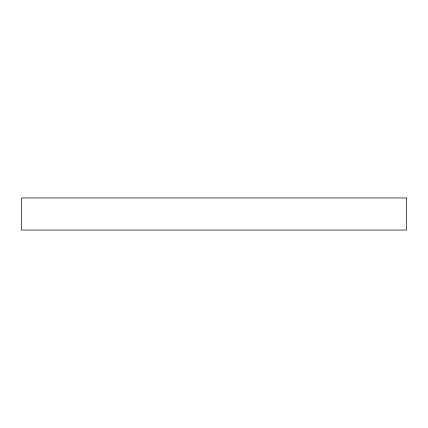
<?xml version="1.0" encoding="UTF-8"?>
<svg xmlns="http://www.w3.org/2000/svg" width="428" height="428" viewBox="0 0 428 428"><rect width="100%" height="100%" fill="white"/><g stroke="black" fill="none" stroke-linecap="round" stroke-linejoin="round"><path stroke-width="0.64" d="M406.6 197.95L21.4 197.95L21.4 230.05L406.6 230.05L406.6 197.95"/></g></svg>
